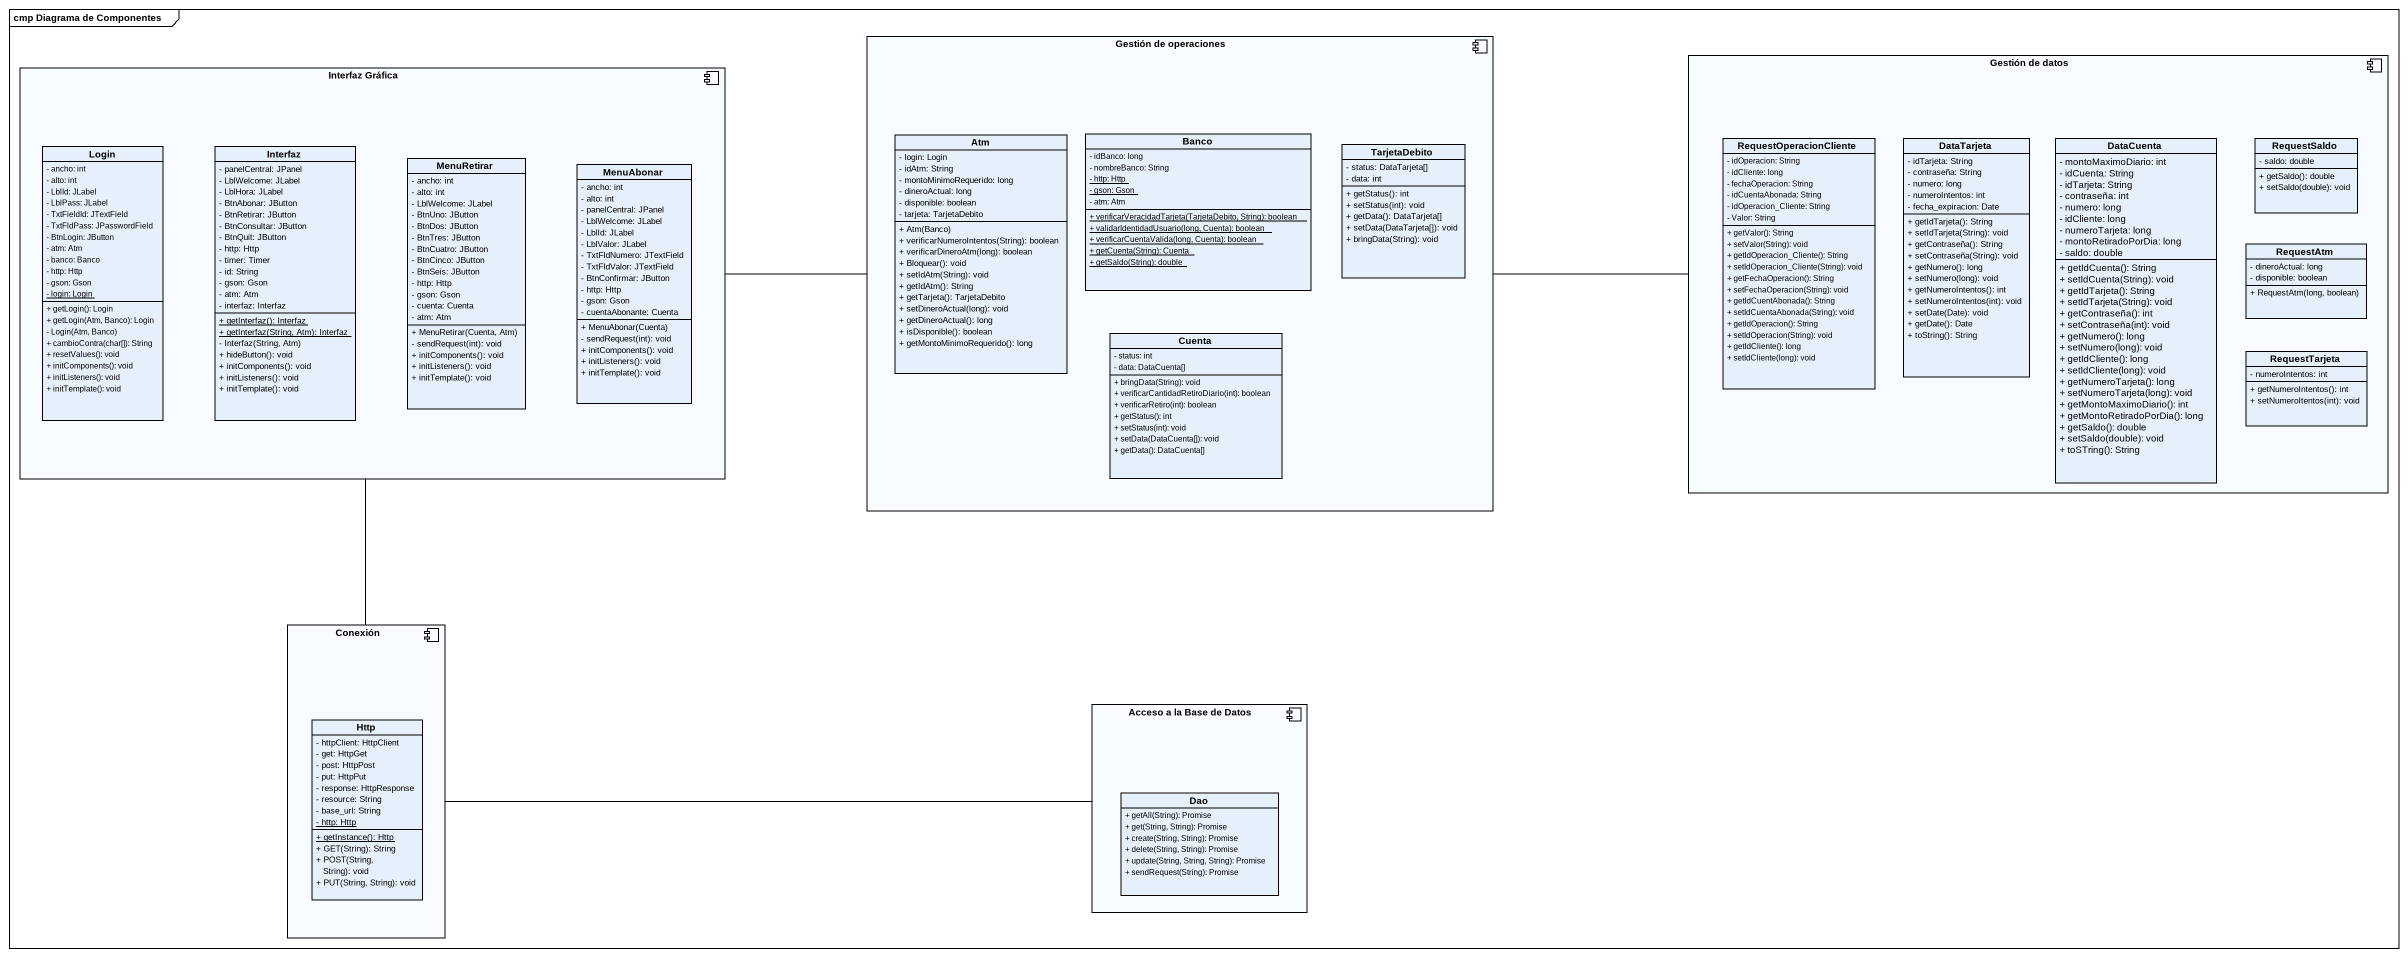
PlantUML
@startuml
mainframe cmp Diagrama de Componentes
hide circle
hide empty members
skinparam classAttributeIconSize 0
component "Gestión de operaciones" as Gestión_de_operaciones {
  class Atm {
    - login: Login
    - idAtm: String
    - montoMinimoRequerido: long
    - dineroActual: long
    - disponible: boolean
    - tarjeta: TarjetaDebito
    + Atm(Banco)
    + verificarNumeroIntentos(String): boolean
    + verificarDineroAtm(long): boolean
    + Bloquear(): void
    + setIdAtm(String): void
    + getIdAtm(): String
    + getTarjeta(): TarjetaDebito
    + setDineroActual(long): void
    + getDineroActual(): long
    + isDisponible(): boolean
    + getMontoMinimoRequerido(): long
  }
  class Banco {
    - idBanco: long
    - nombreBanco: String
    {static} - http: Http
    {static} - gson: Gson
    - atm: Atm
    {static} + verificarVeracidadTarjeta(TarjetaDebito, String): boolean
    {static} + validarIdentidadUsuario(long, Cuenta): boolean
    {static} + verificarCuentaValida(long, Cuenta): boolean
    {static} + getCuenta(String): Cuenta
    {static} + getSaldo(String): double
  }
  class TarjetaDebito {
    - status: DataTarjeta[]
    - data: int
    + getStatus(): int
    + setStatus(int): void
    + getData(): DataTarjeta[]
    + setData(DataTarjeta[]): void
    + bringData(String): void
  }
  class Cuenta {
    - status: int
    - data: DataCuenta[]
    + bringData(String): void
    + verificarCantidadRetiroDiario(int): boolean
    + verificarRetiro(int): boolean
    + getStatus(): int
    + setStatus(int): void
    + setData(DataCuenta[]): void
    + getData(): DataCuenta[]
  }
}
component "Interfaz Gráfica" as Interfaz_Gráfica {
  class Login {
    - ancho: int
    - alto: int
    - LblId: JLabel
    - LblPass: JLabel
    - TxtFieldId: JTextField
    - TxtFldPass: JPasswordField
    - BtnLogin: JButton
    - atm: Atm
    - banco: Banco
    - http: Http
    - gson: Gson
    {static} - login: Login
    + getLogin(): Login
    + getLogin(Atm, Banco): Login
    - Login(Atm, Banco)
    + cambioContra(char[]): String
    + resetValues(): void
    + initComponents(): void
    + initListeners(): void
    + initTemplate(): void
  }
  class Interfaz {
    - panelCentral: JPanel
    - LblWelcome: JLabel
    - LblHora: JLabel
    - BtnAbonar: JButton
    - BtnRetirar: JButton
    - BtnConsultar: JButton
    - BtnQuit: JButton
    - http: Http
    - timer: Timer
    - id: String
    - gson: Gson
    - atm: Atm
    - interfaz: Interfaz
    {static} + getInterfaz(): Interfaz
    {static} + getInterfaz(String, Atm): Interfaz
    - Interfaz(String, Atm)
    + hideButton(): void
    + initComponents(): void
    + initListeners(): void
    + initTemplate(): void
  }
  class MenuRetirar {
    - ancho: int
    - alto: int
    - LblWelcome: JLabel
    - BtnUno: JButton
    - BtnDos: JButton
    - BtnTres: JButton
    - BtnCuatro: JButton
    - BtnCinco: JButton
    - BtnSeis: JButton
    - http: Http
    - gson: Gson
    - cuenta: Cuenta
    - atm: Atm
    + MenuRetirar(Cuenta, Atm)
    - sendRequest(int): void
    + initComponents(): void
    + initListeners(): void
    + initTemplate(): void
  }
  class MenuAbonar {
    - ancho: int
    - alto: int
    - panelCentral: JPanel
    - LblWelcome: JLabel
    - LblId: JLabel
    - LblValor: JLabel
    - TxtFldNumero: JTextField
    - TxtFldValor: JTextField
    - BtnConfirmar: JButton
    - http: Http
    - gson: Gson
    - cuentaAbonante: Cuenta
    + MenuAbonar(Cuenta)
    - sendRequest(int): void
    + initComponents(): void
    + initListeners(): void
    + initTemplate(): void
  }
}
component "Gestión de datos" as Gestión_de_datos {
  class RequestOperacionCliente {
    - idOperacion: String
    - idCliente: long
    - fechaOperacion: String
    - idCuentaAbonada: String
    - idOperacion_Cliente: String
    - Valor: String
    + getValor(): String
    + setValor(String): void
    + getIdOperacion_Cliente(): String
    + setIdOperacion_Cliente(String): void
    + getFechaOperacion(): String
    + setFechaOperacion(String): void
    + getIdCuentAbonada(): String
    + setIdCuentaAbonada(String): void
    + getIdOperacion(): String
    + setIdOperacion(String): void
    + getIdCliente(): long
    + setIdCliente(long): void
  }
  class DataTarjeta {
    - idTarjeta: String
    - contraseña: String
    - numero: long
    - numeroIntentos: int
    - fecha_expiracion: Date
    + getIdTarjeta(): String
    + setIdTarjeta(String): void
    + getContraseña(): String
    + setContraseña(String): void
    + getNumero(): long
    + setNumero(long): void
    + getNumeroIntentos(): int
    + setNumeroIntentos(int): void
    + setDate(Date): void
    + getDate(): Date
    + toString(): String
  }
  class DataCuenta {
    - montoMaximoDiario: int
    - idCuenta: String
    - idTarjeta: String
    - contraseña: int
    - numero: long
    - idCliente: long
    - numeroTarjeta: long
    - montoRetiradoPorDia: long
    - saldo: double
    + getIdCuenta(): String
    + setIdCuenta(String): void
    + getIdTarjeta(): String
    + setIdTarjeta(String): void
    + getContraseña(): int
    + setContraseña(int): void
    + getNumero(): long
    + setNumero(long): void
    + getIdCliente(): long
    + setIdCliente(long): void
    + getNumeroTarjeta(): long
    + setNumeroTarjeta(long): void
    + getMontoMaximoDiario(): int
    + getMontoRetiradoPorDia(): long
    + getSaldo(): double
    + setSaldo(double): void
    + toSTring(): String
  }
  class RequestSaldo {
    - saldo: double
    + getSaldo(): double
    + setSaldo(double): void
  }
  class RequestAtm {
    - dineroActual: long
    - disponible: boolean
    + RequestAtm(long, boolean)
  }
  class RequestTarjeta {
    - numeroIntentos: int
    + getNumeroIntentos(): int
    + setNumeroItentos(int): void
  }
}
component Conexión {
  class Http {
    - httpClient: HttpClient
    - get: HttpGet
    - post: HttpPost
    - put: HttpPut
    - response: HttpResponse
    - resource: String
    - base_url: String
    {static} - http: Http
    {static} + getInstance(): Http
    + GET(String): String
    + POST(String, String): void
    + PUT(String, String): void
  }
}
component "Acceso a la Base de Datos" as Acceso_a_la_Base_de_Datos {
  class Dao {
    + getAll(String): Promise
    + get(String, String): Promise
    + create(String, String): Promise
    + delete(String, String): Promise
    + update(String, String, String): Promise
    + sendRequest(String): Promise
  }
}
Gestión_de_operaciones -right- Gestión_de_datos
Interfaz_Gráfica -right- Gestión_de_operaciones
Interfaz_Gráfica -- Conexión
Conexión -right- Acceso_a_la_Base_de_Datos
@enduml
